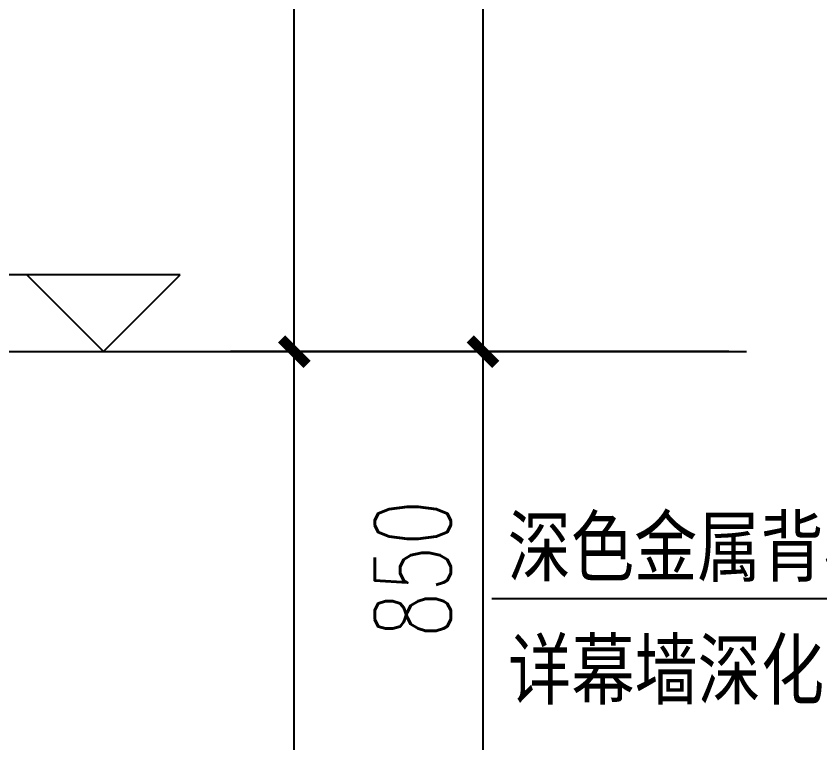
# Model space of a CAD drawing. Header units: millimetres. Extents: x 12351878 to 12381578, y 696206 to 738256.
# Drawn here: x 12373661 to 12375233, y 707368 to 708790 of the extents above; entities that cross this region are included whole.
import ezdxf

# ---------------------------------------------------------------- set-up
doc = ezdxf.new("R2010")
doc.units = ezdxf.units.MM
doc.header["$LTSCALE"] = 1000
doc.linetypes.add('DOTE', pattern=[2.42, 2, -0.2, 0.02, -0.2])
for name, color, linetype in [('A-ANNO-DIMS', 3, 'Continuous'), ('A-ANNO-ELEV', 3, 'Continuous'), ('DIM_LEAD', 3, 'Continuous'), ('DOTE', 16, 'DOTE'), ('PUB_TEXT', 7, 'Continuous')]:
    doc.layers.add(name, color=color, linetype=linetype)
doc.styles.add('_TCH_DIM_T3', font='SIMPLEX', dxfattribs={"width": 0.705882, "bigfont": 'GBCBIG'})
doc.styles.add('宋体', font='', dxfattribs={"width": 0.65})
doc.styles.get('宋体').set_extended_font_data('SimSun')
doc.dimstyles.new('_TCH_ARCH&&50', dxfattribs={"dimtxt": 148.75, "dimasz": 50, "dimexe": 125, "dimexo": 150, "dimgap": 63.125, "dimtad": 1, "dimdec": 0, "dimzin": 0, "dimdsep": 46, "dimtxsty": '_TCH_DIM_T3', "dimblk": 'ARCHTICK', "dimcen": 0.09, "dimclrt": 7, "dimazin": 2, "dimtfac": 1, "dimtdec": 0, "dimtix": 1, "dimtmove": 2, "dimatfit": 3, "dimfxl": 0, "dimtolj": 1, "dimtzin": 0, "dimarcsym": 0})

# ---------------------------------------------------------------- blocks, each defined once
blk = doc.blocks.new('_ArchTick')
at = {"color": 0, "linetype": 'ByBlock', "const_width": 0.4}
blk.add_lwpolyline([(-0.5, -0.5), (0.5, 0.5)], dxfattribs=at)
blk = doc.blocks.new('*D184')
at = {"layer": 'A-ANNO-DIMS', "color": 0, "lineweight": -2, "transparency": 16777216}
for p, q in [((12374574, 708133.5), (12374079.8, 708133.5)), ((12374204.8, 703933.5), (12374204.8, 708133.5)), ((12374574, 703933.5), (12374079.8, 703933.5))]:
    blk.add_line(p, q, dxfattribs=at)
at = {"layer": 'Defpoints', "color": 0, "transparency": 16777216}
for p in [(12374204.8, 708133.5), (12374724, 708133.5), (12374724, 703933.5)]:
    blk.add_point(p, dxfattribs=at)
at = {"layer": 'A-ANNO-DIMS', "color": 0, "lineweight": -2, "transparency": 16777216, "xscale": 50, "yscale": 50, "zscale": 50}
for p, rotation in [((12374204.8, 708133.5), 90), ((12374204.8, 703933.5), 270)]:
    blk.add_blockref('_ArchTick', p, dxfattribs=dict(at, rotation=rotation))
at = {"layer": 'A-ANNO-DIMS', "color": 7, "transparency": 16777216, "insert": (12374067.3, 706033.5), "char_height": 148.75, "attachment_point": 5, "rotation": 90, "style": '_TCH_DIM_T3'}
blk.add_mtext('\\A1;4200', dxfattribs=at)
blk = doc.blocks.new('*D185')
at = {"layer": 'A-ANNO-DIMS', "color": 0, "lineweight": -2, "transparency": 16777216}
for p, q in [((12374574, 711733.5), (12374079.8, 711733.5)), ((12374204.8, 708133.5), (12374204.8, 711733.5)), ((12374574, 708133.5), (12374079.8, 708133.5))]:
    blk.add_line(p, q, dxfattribs=at)
at = {"layer": 'Defpoints', "color": 0, "transparency": 16777216}
for p in [(12374204.8, 711733.5), (12374724, 711733.5), (12374724, 708133.5)]:
    blk.add_point(p, dxfattribs=at)
at = {"layer": 'A-ANNO-DIMS', "color": 0, "lineweight": -2, "transparency": 16777216, "xscale": 50, "yscale": 50, "zscale": 50}
for p, rotation in [((12374204.8, 711733.5), 90), ((12374204.8, 708133.5), 270)]:
    blk.add_blockref('_ArchTick', p, dxfattribs=dict(at, rotation=rotation))
at = {"layer": 'A-ANNO-DIMS', "color": 7, "transparency": 16777216, "insert": (12374067.3, 709933.5), "char_height": 148.75, "attachment_point": 5, "rotation": 90, "style": '_TCH_DIM_T3'}
blk.add_mtext('\\A1;3600', dxfattribs=at)
blk = doc.blocks.new('*D194')
at = {"layer": 'A-ANNO-DIMS', "color": 0, "lineweight": -2, "transparency": 16777216}
for p, q in [((12375054.6, 708133.5), (12374449, 708133.5)), ((12374574, 707283.5), (12374574, 708133.5)), ((12375054.6, 707283.5), (12374449, 707283.5))]:
    blk.add_line(p, q, dxfattribs=at)
at = {"layer": 'Defpoints', "color": 0, "transparency": 16777216}
for p in [(12374574, 708133.5), (12375204.6, 708133.5), (12375204.6, 707283.5)]:
    blk.add_point(p, dxfattribs=at)
at = {"layer": 'A-ANNO-DIMS', "color": 0, "lineweight": -2, "transparency": 16777216, "xscale": 50, "yscale": 50, "zscale": 50}
for p, rotation in [((12374574, 708133.5), 90), ((12374574, 707283.5), 270)]:
    blk.add_blockref('_ArchTick', p, dxfattribs=dict(at, rotation=rotation))
at = {"layer": 'A-ANNO-DIMS', "color": 7, "transparency": 16777216, "insert": (12374436.5, 707708.5), "char_height": 148.75, "attachment_point": 5, "rotation": 90, "style": '_TCH_DIM_T3'}
blk.add_mtext('\\A1;850', dxfattribs=at)
blk = doc.blocks.new('*D195')
at = {"layer": 'A-ANNO-DIMS', "color": 0, "lineweight": -2, "transparency": 16777216}
for p, q in [((12375054.6, 710883.5), (12374449, 710883.5)), ((12374574, 708133.5), (12374574, 710883.5)), ((12375054.6, 708133.5), (12374449, 708133.5))]:
    blk.add_line(p, q, dxfattribs=at)
at = {"layer": 'Defpoints', "color": 0, "transparency": 16777216}
for p in [(12374574, 710883.5), (12375204.6, 710883.5), (12375204.6, 708133.5)]:
    blk.add_point(p, dxfattribs=at)
at = {"layer": 'A-ANNO-DIMS', "color": 0, "lineweight": -2, "transparency": 16777216, "xscale": 50, "yscale": 50, "zscale": 50}
for p, rotation in [((12374574, 710883.5), 90), ((12374574, 708133.5), 270)]:
    blk.add_blockref('_ArchTick', p, dxfattribs=dict(at, rotation=rotation))
at = {"layer": 'A-ANNO-DIMS', "color": 7, "transparency": 16777216, "insert": (12374436.5, 709508.5), "char_height": 148.75, "attachment_point": 5, "rotation": 90, "style": '_TCH_DIM_T3'}
blk.add_mtext('\\A1;2750', dxfattribs=at)

msp = doc.modelspace()

# ---------------------------------------------------------------- linework, layer by layer
at = {"layer": 'A-ANNO-ELEV'}
for p, q in [((12373981.5, 708283.5), (12373031.5, 708283.5)), ((12373831.5, 708133.5), (12373681.5, 708283.5)), ((12373831.5, 708133.5), (12373981.5, 708283.5))]:
    msp.add_line(p, q, dxfattribs=at)
at = {"layer": 'DIM_LEAD'}
msp.add_line((12375994.5, 707650, 0), (12374591.5, 707650, 0), dxfattribs=at)
at = {"layer": 'DOTE'}
msp.add_line((12373089.5, 708133.5), (12380433.5, 708133.5), dxfattribs=at)

# ---------------------------------------------------------------- texts
at = {"layer": 'PUB_TEXT', "style": '宋体', "width": 0.8}
for s, p in [('深色金属背板 ', (12374622.3, 707695.6, 0)), ('详幕墙深化图', (12374623.3, 707455, 0))]:
    msp.add_text(s, height=113.29, dxfattribs=at).set_placement(p)

# ---------------------------------------------------------------- dimensions: what is measured, and where the dimension line sits
at = {"layer": 'A-ANNO-DIMS'}
for p1, p2, distance, picture, middle in [((12374724, 708133.5), (12374724, 711733.5), 519.2, '*D185', (12374067.3, 709933.5)), ((12375204.6, 708133.5), (12375204.6, 710883.5), 630.6, '*D195', (12374436.5, 709508.5)), ((12374724, 703933.5), (12374724, 708133.5), 519.2, '*D184', (12374067.3, 706033.5)), ((12375204.6, 707283.5), (12375204.6, 708133.5), 630.6, '*D194', (12374436.5, 707708.5))]:
    dim = msp.add_aligned_dim(p1=p1, p2=p2, distance=distance, dimstyle='_TCH_ARCH&&50', dxfattribs=at)
    dim.commit()
    dim.dimension.update_dxf_attribs({"geometry": picture, "text_midpoint": middle})

doc.saveas('drawing.dxf')
